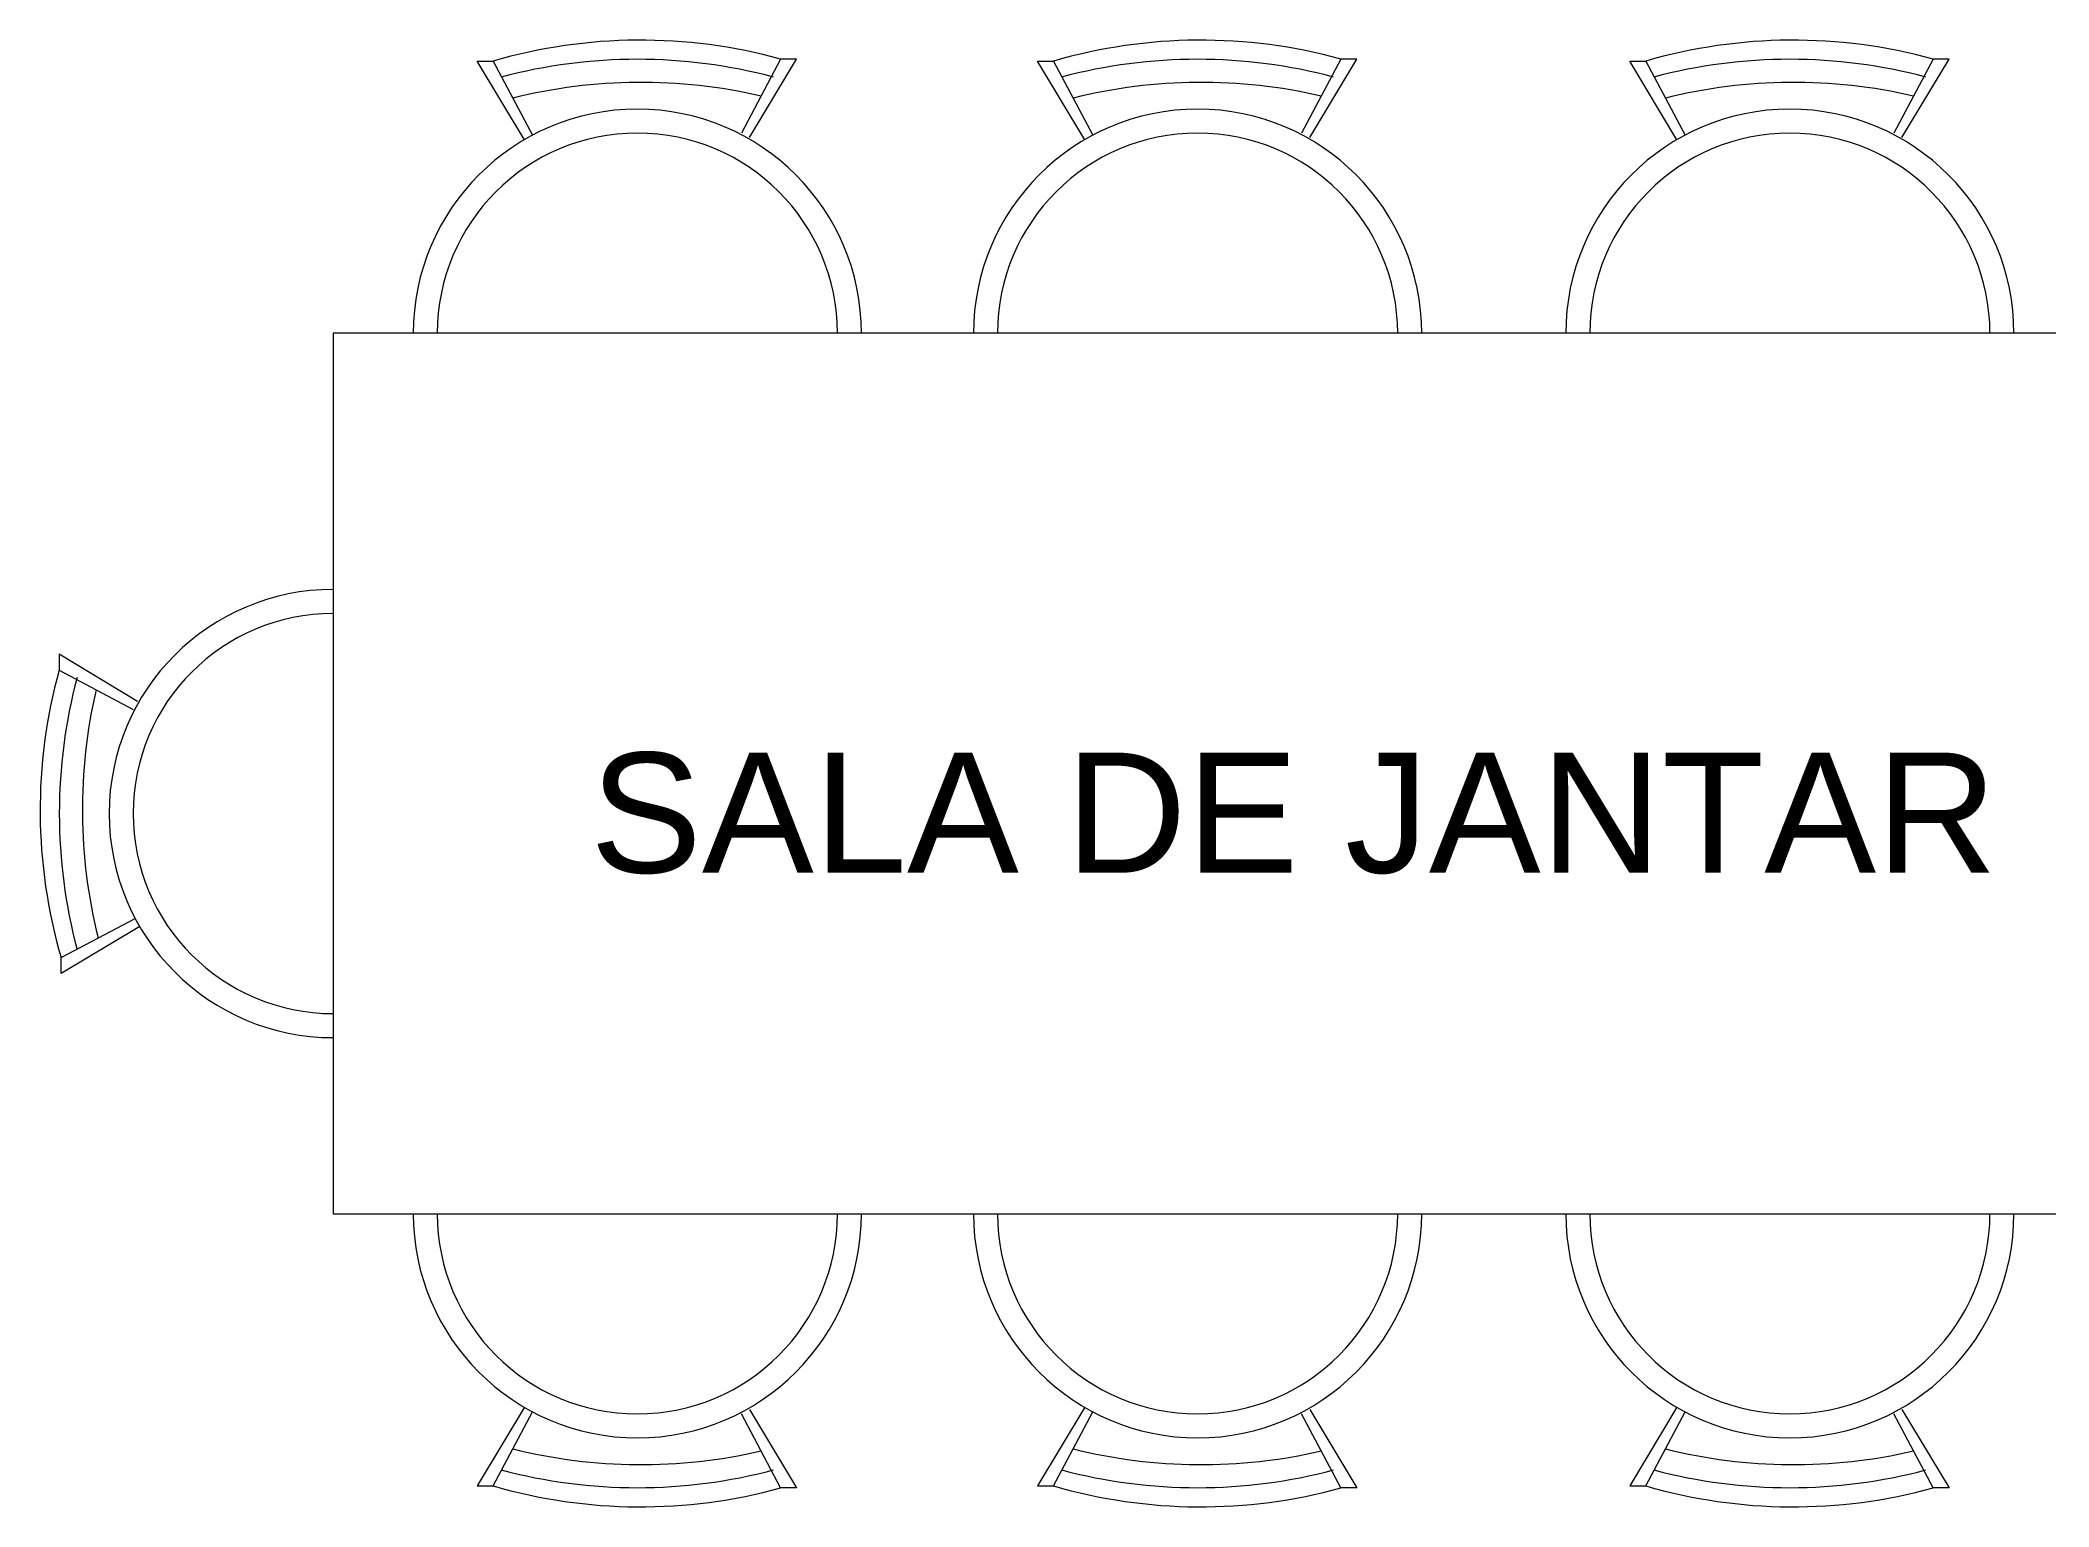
# Model space of a CAD drawing. Header units: metres. Extents: x -6.6 to 15, y 0 to 10.8.
# Drawn here: x 2.434 to 4.944, y 2.734 to 4.566 of the extents above; entities that cross this region are included whole.
import ezdxf

# ---------------------------------------------------------------- set-up
doc = ezdxf.new("R2010")
doc.units = ezdxf.units.M
doc.layers.add('4 - layouts dos objetos', color=83, linetype='Continuous', lineweight=25, true_color=0x63c85c)
doc.layers.add('6 - legendas', color=7, linetype='Continuous', lineweight=25, true_color=0x000000)
doc.styles.add('textstyle2', font='')
doc.styles.get('textstyle2').set_extended_font_data('Arial')

msp = doc.modelspace()

# ---------------------------------------------------------------- linework, layer by layer
at = {"layer": '4 - layouts dos objetos'}
for p, q in [((3.0389, 4.4418), (2.98, 4.54)), ((2.98, 4.54), (3, 4.54)), ((3, 4.54), (3.049, 4.4475)), ((3.359, 4.5425), (3.31, 4.45)), ((3.3201, 4.4444), (3.379, 4.5425)), ((3.379, 4.5425), (3.359, 4.5425)), ((3.7389, 4.4418), (3.68, 4.54)), ((3.68, 4.54), (3.7, 4.54)), ((3.7, 4.54), (3.749, 4.4475)), ((4.059, 4.5425), (4.01, 4.45)), ((4.0201, 4.4444), (4.079, 4.5425)), ((4.079, 4.5425), (4.059, 4.5425)), ((4.4789, 4.4418), (4.42, 4.54)), ((4.42, 4.54), (4.44, 4.54)), ((4.44, 4.54), (4.489, 4.4475)), ((4.799, 4.5425), (4.75, 4.45)), ((4.7601, 4.4444), (4.819, 4.5425)), ((4.819, 4.5425), (4.799, 4.5425)), ((2.8, 4.2), (2.8, 3.1)), ((5, 4.2), (2.8, 4.2)), ((2.5556, 3.7401), (2.4575, 3.799)), ((2.4575, 3.799), (2.4575, 3.779)), ((2.4575, 3.779), (2.55, 3.73)), ((2.46, 3.42), (2.5525, 3.469)), ((2.5582, 3.4589), (2.46, 3.4)), ((2.46, 3.4), (2.46, 3.42)), ((2.8, 3.1), (5, 3.1)), ((3.0389, 2.8582), (2.98, 2.76)), ((3, 2.76), (3.049, 2.8525)), ((3.359, 2.7575), (3.31, 2.85)), ((3.3201, 2.8556), (3.379, 2.7575)), ((3.7389, 2.8582), (3.68, 2.76)), ((3.7, 2.76), (3.749, 2.8525)), ((4.059, 2.7575), (4.01, 2.85)), ((4.0201, 2.8556), (4.079, 2.7575)), ((4.4789, 2.8582), (4.42, 2.76)), ((4.44, 2.76), (4.489, 2.8525)), ((4.799, 2.7575), (4.75, 2.85)), ((4.7601, 2.8556), (4.819, 2.7575)), ((2.98, 2.76), (3, 2.76)), ((3.379, 2.7575), (3.359, 2.7575)), ((3.68, 2.76), (3.7, 2.76)), ((4.079, 2.7575), (4.059, 2.7575)), ((4.42, 2.76), (4.44, 2.76)), ((4.819, 2.7575), (4.799, 2.7575))]:
    msp.add_line(p, q, dxfattribs=at)
for centre, radius, start, end in [((3.184, 3.9062), 0.66, 74.6238, 106.1868), ((3.884, 3.9062), 0.66, 74.6238, 106.1868), ((4.624, 3.9062), 0.66, 74.6238, 106.1868), ((3.18, 3.8823), 0.66, 75.0737, 104.9263), ((3.88, 3.8823), 0.66, 75.0737, 104.9263), ((4.62, 3.8823), 0.66, 75.0737, 104.9263), ((3.1848, 3.8535), 0.66, 76.8862, 104.0525), ((3.8848, 3.8535), 0.66, 76.8862, 104.0525), ((4.6248, 3.8535), 0.66, 76.8862, 104.0525), ((3.18, 4.2), 0.28, 0, 180), ((3.88, 4.2), 0.28, 0, 180), ((4.62, 4.2), 0.28, 0, 180), ((3.18, 4.2), 0.25, 0, 180), ((3.88, 4.2), 0.25, 0, 180), ((4.62, 4.2), 0.25, 0, 180), ((2.8, 3.6), 0.28, 90, 270), ((2.8, 3.6), 0.25, 90, 270), ((3.0938, 3.604), 0.66, 164.6238, 196.1868), ((3.1177, 3.6), 0.66, 165.0737, 194.9263), ((3.1465, 3.6048), 0.66, 166.8862, 194.0525), ((3.18, 3.1), 0.28, 180, 0), ((3.18, 3.1), 0.25, 180, 0), ((3.88, 3.1), 0.28, 180, 0), ((3.88, 3.1), 0.25, 180, 0), ((4.62, 3.1), 0.28, 180, 0), ((4.62, 3.1), 0.25, 180, 0), ((3.1848, 3.4465), 0.66, 255.9475, 283.1138), ((3.8848, 3.4465), 0.66, 255.9475, 283.1138), ((4.6248, 3.4465), 0.66, 255.9475, 283.1138), ((3.18, 3.4177), 0.66, 255.0737, 284.9263), ((3.88, 3.4177), 0.66, 255.0737, 284.9263), ((4.62, 3.4177), 0.66, 255.0737, 284.9263), ((3.184, 3.3938), 0.66, 253.8132, 285.3762), ((3.884, 3.3938), 0.66, 253.8132, 285.3762), ((4.624, 3.3938), 0.66, 253.8132, 285.3762)]:
    msp.add_arc(centre, radius, start, end, dxfattribs=at)

# ---------------------------------------------------------------- texts
at = {"layer": '6 - legendas', "insert": (4, 3.6), "char_height": 0.01, "attachment_point": 5, "style": 'textstyle2'}
msp.add_mtext('\\H0.15;SALA DE JANTAR', dxfattribs=at)

doc.saveas('drawing.dxf')
